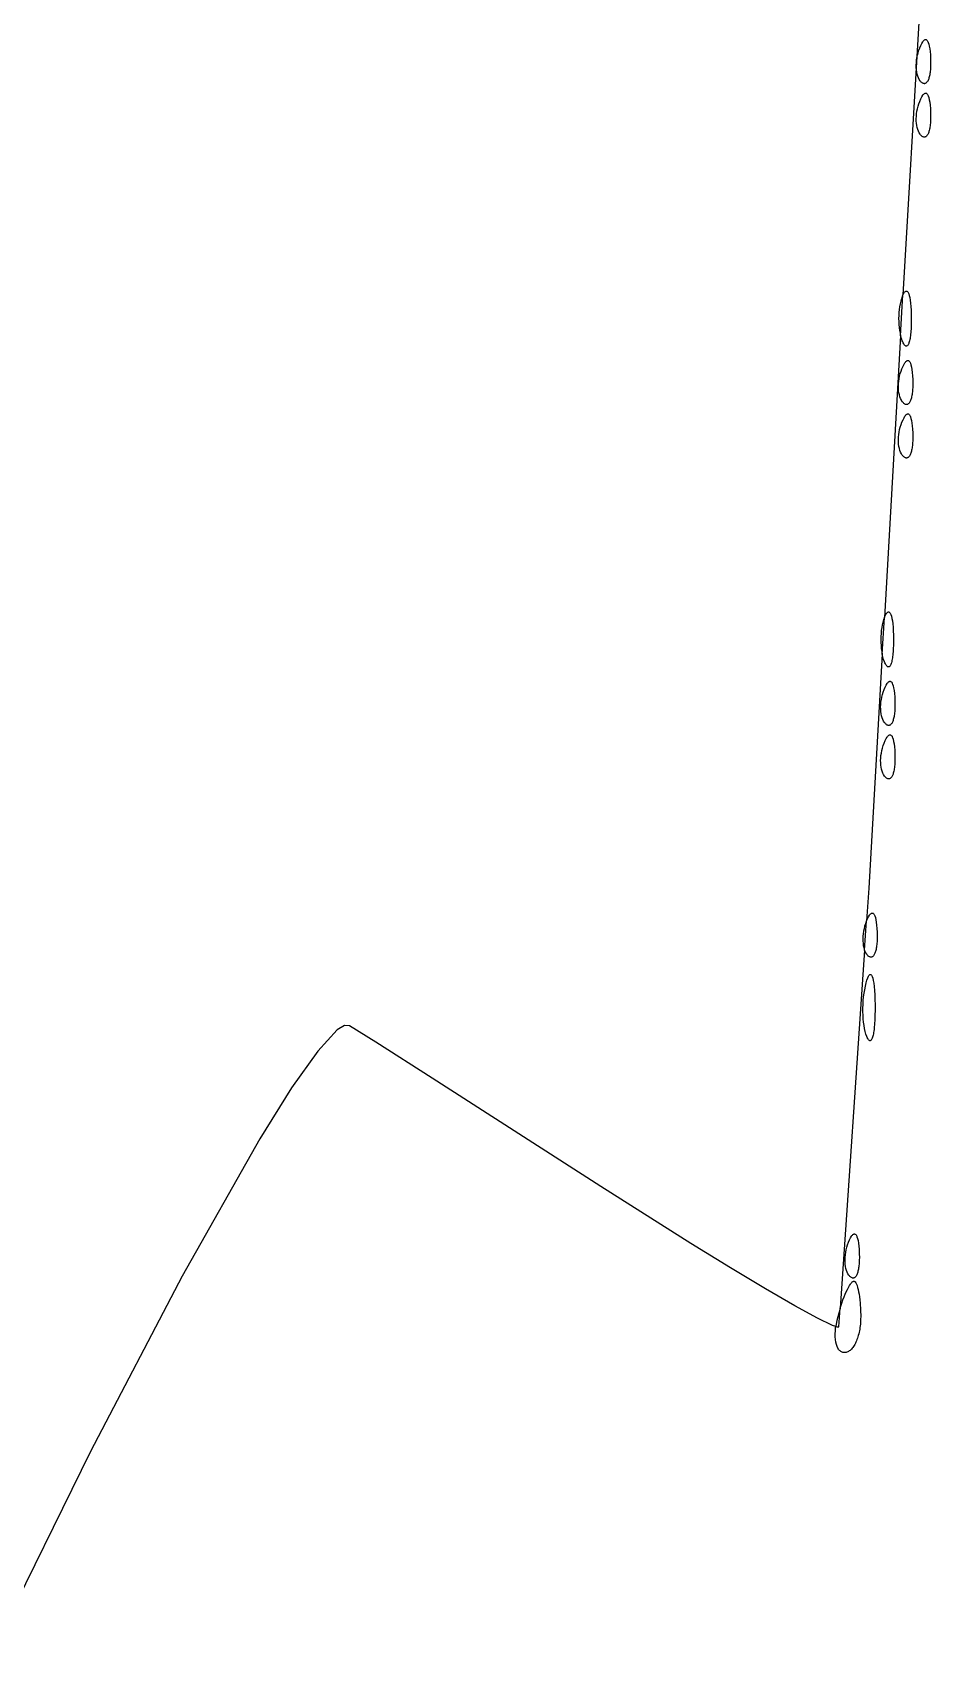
# Model space of a CAD drawing. Extents: x 70.3 to 133.4, y -81.7 to -32.
# Drawn here: x 72.137 to 72.537, y -62.647 to -61.926 of the extents above; entities that cross this region are included whole.
import ezdxf

# ---------------------------------------------------------------- set-up
doc = ezdxf.new("R2010")
doc.units = 0
doc.layers.add('BLACK', color=7, linetype='CONTINUOUS')

msp = doc.modelspace()

# ---------------------------------------------------------------- linework, layer by layer
at = {"layer": 'BLACK', "linetype": 'CONTINUOUS'}
for p, q in [((72.531725, -61.919567), (72.524576, -62.043353)), ((72.532051, -61.933385), (72.532518, -61.932294)), ((72.532518, -61.932294), (72.532969, -61.931394)), ((72.532969, -61.931394), (72.533401, -61.930684)), ((72.533401, -61.930684), (72.533611, -61.9304)), ((72.533611, -61.9304), (72.533815, -61.930163)), ((72.533815, -61.930163), (72.534015, -61.929973)), ((72.534015, -61.929973), (72.534209, -61.929829)), ((72.534209, -61.929829), (72.534398, -61.929733)), ((72.534398, -61.929733), (72.534581, -61.929682)), ((72.534581, -61.929682), (72.534759, -61.929678)), ((72.534759, -61.929678), (72.53493, -61.92972)), ((72.53493, -61.92972), (72.535096, -61.929808)), ((72.535096, -61.929808), (72.535256, -61.929941)), ((72.535256, -61.929941), (72.535409, -61.93012)), ((72.535409, -61.93012), (72.535556, -61.930345)), ((72.535556, -61.930345), (72.535696, -61.930615)), ((72.535696, -61.930615), (72.535829, -61.930931)), ((72.535829, -61.930931), (72.536075, -61.931696)), ((72.536075, -61.931696), (72.536292, -61.93264)), ((72.530546, -61.940022), (72.530649, -61.938922)), ((72.530649, -61.938922), (72.530811, -61.937809)), ((72.530811, -61.937809), (72.531031, -61.936691)), ((72.531031, -61.936691), (72.531311, -61.935576)), ((72.531311, -61.935576), (72.531651, -61.934472)), ((72.531651, -61.934472), (72.532051, -61.933385)), ((72.536292, -61.93264), (72.536479, -61.933762)), ((72.536479, -61.933762), (72.536635, -61.93506)), ((72.536635, -61.93506), (72.536757, -61.936534)), ((72.536757, -61.936534), (72.536846, -61.938181)), ((72.536846, -61.938181), (72.536872, -61.938955)), ((72.536872, -61.938955), (72.536885, -61.939706)), ((72.530502, -61.941101), (72.530546, -61.940022)), ((72.530515, -61.942152), (72.530502, -61.941101)), ((72.530587, -61.943166), (72.530515, -61.942152)), ((72.530716, -61.944137), (72.530587, -61.943166)), ((72.530902, -61.945056), (72.530716, -61.944137)), ((72.531144, -61.945915), (72.530902, -61.945056)), ((72.531444, -61.946707), (72.531144, -61.945915)), ((72.531799, -61.947423), (72.531444, -61.946707)), ((72.536265, -61.946313), (72.536146, -61.946745)), ((72.536374, -61.94585), (72.536265, -61.946313)), ((72.536474, -61.945358), (72.536374, -61.94585)), ((72.536563, -61.944836), (72.536474, -61.945358)), ((72.536642, -61.944287), (72.536563, -61.944836)), ((72.536711, -61.94371), (72.536642, -61.944287)), ((72.536769, -61.943106), (72.536711, -61.94371)), ((72.536815, -61.942476), (72.536769, -61.943106)), ((72.536851, -61.94182), (72.536815, -61.942476)), ((72.536874, -61.941139), (72.536851, -61.94182)), ((72.536886, -61.940434), (72.536874, -61.941139)), ((72.536885, -61.939706), (72.536886, -61.940434)), ((72.53221, -61.948056), (72.531799, -61.947423)), ((72.532437, -61.94834), (72.53221, -61.948056)), ((72.532677, -61.948599), (72.532437, -61.94834)), ((72.532922, -61.948825), (72.532677, -61.948599)), ((72.533163, -61.949009), (72.532922, -61.948825)), ((72.533398, -61.949151), (72.533163, -61.949009)), ((72.533628, -61.949252), (72.533398, -61.949151)), ((72.533852, -61.949313), (72.533628, -61.949252)), ((72.533815, -61.953976), (72.534015, -61.953785)), ((72.533962, -61.949328), (72.533852, -61.949313)), ((72.534071, -61.949334), (72.533962, -61.949328)), ((72.534015, -61.953785), (72.534209, -61.953642)), ((72.534178, -61.94933), (72.534071, -61.949334)), ((72.534284, -61.949316), (72.534178, -61.94933)), ((72.534209, -61.953642), (72.534398, -61.953545)), ((72.534387, -61.949293), (72.534284, -61.949316)), ((72.53449, -61.949261), (72.534387, -61.949293)), ((72.534398, -61.953545), (72.534581, -61.953495)), ((72.534689, -61.949167), (72.53449, -61.949261)), ((72.534581, -61.953495), (72.534759, -61.95349)), ((72.534882, -61.949037), (72.534689, -61.949167)), ((72.534759, -61.95349), (72.53493, -61.953532)), ((72.535068, -61.94887), (72.534882, -61.949037)), ((72.53493, -61.953532), (72.535096, -61.95362)), ((72.535246, -61.948668), (72.535068, -61.94887)), ((72.535096, -61.95362), (72.535256, -61.953754)), ((72.535417, -61.948431), (72.535246, -61.948668)), ((72.535256, -61.953754), (72.535409, -61.953933)), ((72.535409, -61.953933), (72.535556, -61.954158)), ((72.53558, -61.94816), (72.535417, -61.948431)), ((72.535734, -61.947855), (72.53558, -61.94816)), ((72.53588, -61.947517), (72.535734, -61.947855)), ((72.536017, -61.947147), (72.53588, -61.947517)), ((72.536146, -61.946745), (72.536017, -61.947147)), ((72.530811, -61.961621), (72.531031, -61.960504)), ((72.531031, -61.960504), (72.531311, -61.959389)), ((72.531311, -61.959389), (72.531651, -61.958284)), ((72.531651, -61.958284), (72.532051, -61.957198)), ((72.532051, -61.957198), (72.532518, -61.956107)), ((72.532518, -61.956107), (72.532969, -61.955207)), ((72.532969, -61.955207), (72.533401, -61.954497)), ((72.533401, -61.954497), (72.533611, -61.954213)), ((72.533611, -61.954213), (72.533815, -61.953976)), ((72.535556, -61.954158), (72.535696, -61.954428)), ((72.535696, -61.954428), (72.535829, -61.954743)), ((72.535829, -61.954743), (72.536075, -61.955509)), ((72.536075, -61.955509), (72.536292, -61.956453)), ((72.536292, -61.956453), (72.536479, -61.957575)), ((72.536479, -61.957575), (72.536635, -61.958873)), ((72.536635, -61.958873), (72.536757, -61.960346)), ((72.536757, -61.960346), (72.536846, -61.961994)), ((72.530502, -61.964913), (72.530546, -61.963834)), ((72.530515, -61.965964), (72.530502, -61.964913)), ((72.530587, -61.966979), (72.530515, -61.965964)), ((72.530546, -61.963834), (72.530649, -61.962734)), ((72.530716, -61.96795), (72.530587, -61.966979)), ((72.530649, -61.962734), (72.530811, -61.961621)), ((72.530902, -61.968868), (72.530716, -61.96795)), ((72.536642, -61.968099), (72.536563, -61.968649)), ((72.536711, -61.967522), (72.536642, -61.968099)), ((72.536769, -61.966918), (72.536711, -61.967522)), ((72.536815, -61.966288), (72.536769, -61.966918)), ((72.536851, -61.965632), (72.536815, -61.966288)), ((72.536846, -61.961994), (72.536872, -61.962767)), ((72.536874, -61.964952), (72.536851, -61.965632)), ((72.536872, -61.962767), (72.536885, -61.963518)), ((72.536886, -61.964247), (72.536874, -61.964952)), ((72.536885, -61.963518), (72.536886, -61.964247)), ((72.531144, -61.969727), (72.530902, -61.968868)), ((72.531444, -61.970519), (72.531144, -61.969727)), ((72.531799, -61.971235), (72.531444, -61.970519)), ((72.53221, -61.971869), (72.531799, -61.971235)), ((72.532437, -61.972152), (72.53221, -61.971869)), ((72.532677, -61.972411), (72.532437, -61.972152)), ((72.532922, -61.972637), (72.532677, -61.972411)), ((72.533163, -61.972821), (72.532922, -61.972637)), ((72.533398, -61.972963), (72.533163, -61.972821)), ((72.533628, -61.973064), (72.533398, -61.972963)), ((72.533852, -61.973125), (72.533628, -61.973064)), ((72.533962, -61.973141), (72.533852, -61.973125)), ((72.534071, -61.973147), (72.533962, -61.973141)), ((72.534178, -61.973143), (72.534071, -61.973147)), ((72.534284, -61.973129), (72.534178, -61.973143)), ((72.534387, -61.973106), (72.534284, -61.973129)), ((72.53449, -61.973073), (72.534387, -61.973106)), ((72.534689, -61.97298), (72.53449, -61.973073)), ((72.534882, -61.972849), (72.534689, -61.97298)), ((72.535068, -61.972683), (72.534882, -61.972849)), ((72.535246, -61.972481), (72.535068, -61.972683)), ((72.535417, -61.972243), (72.535246, -61.972481)), ((72.53558, -61.971972), (72.535417, -61.972243)), ((72.535734, -61.971667), (72.53558, -61.971972)), ((72.53588, -61.971329), (72.535734, -61.971667)), ((72.536017, -61.970959), (72.53588, -61.971329)), ((72.536146, -61.970558), (72.536017, -61.970959)), ((72.536265, -61.970125), (72.536146, -61.970558)), ((72.536374, -61.969662), (72.536265, -61.970125)), ((72.536474, -61.96917), (72.536374, -61.969662)), ((72.536563, -61.968649), (72.536474, -61.96917)), ((72.523272, -62.047404), (72.52304, -62.04865)), ((72.523556, -62.04621), (72.523272, -62.047404)), ((72.523526, -62.061535), (72.524576, -62.043353)), ((72.523892, -62.045076), (72.523556, -62.04621)), ((72.524279, -62.044014), (72.523892, -62.045076)), ((72.524576, -62.043353), (72.524279, -62.044014)), ((72.524576, -62.043353), (72.524687, -62.043107)), ((72.524687, -62.043107), (72.525083, -62.042426)), ((72.525083, -62.042426), (72.525276, -62.04217)), ((72.525276, -62.04217), (72.525466, -62.041968)), ((72.525466, -62.041968), (72.525652, -62.041821)), ((72.525652, -62.041821), (72.525833, -62.041728)), ((72.525833, -62.041728), (72.526011, -62.041687)), ((72.526011, -62.041687), (72.526183, -62.041699)), ((72.526183, -62.041699), (72.526351, -62.041763)), ((72.526351, -62.041763), (72.526513, -62.041878)), ((72.526513, -62.041878), (72.52667, -62.042043)), ((72.52667, -62.042043), (72.526822, -62.042258)), ((72.526822, -62.042258), (72.527106, -62.042836)), ((72.527106, -62.042836), (72.527365, -62.043606)), ((72.527365, -62.043606), (72.527596, -62.044562)), ((72.527596, -62.044562), (72.527797, -62.0457)), ((72.527797, -62.0457), (72.527966, -62.047014)), ((72.527966, -62.047014), (72.528102, -62.0485)), ((72.522653, -62.052589), (72.522627, -62.053936)), ((72.522627, -62.053936), (72.522653, -62.055283)), ((72.522731, -62.051252), (72.522653, -62.052589)), ((72.52286, -62.049936), (72.522731, -62.051252)), ((72.52304, -62.04865), (72.52286, -62.049936)), ((72.528102, -62.0485), (72.528201, -62.050153)), ((72.528201, -62.050153), (72.528262, -62.051966)), ((72.528262, -62.051966), (72.528282, -62.053936)), ((72.528282, -62.053936), (72.528262, -62.055906)), ((72.523526, -62.061535), (72.516277, -62.187067)), ((72.522653, -62.055283), (72.522731, -62.05662)), ((72.522731, -62.05662), (72.52286, -62.057937)), ((72.52286, -62.057937), (72.52304, -62.059223)), ((72.52304, -62.059223), (72.523272, -62.060468)), ((72.523272, -62.060468), (72.523526, -62.061535)), ((72.523556, -62.061662), (72.523526, -62.061535)), ((72.523892, -62.062796), (72.523556, -62.061662)), ((72.527886, -62.061537), (72.527797, -62.062173)), ((72.527966, -62.060858), (72.527886, -62.061537)), ((72.528038, -62.060136), (72.527966, -62.060858)), ((72.528102, -62.059372), (72.528038, -62.060136)), ((72.528156, -62.058567), (72.528102, -62.059372)), ((72.528201, -62.05772), (72.528156, -62.058567)), ((72.528236, -62.056833), (72.528201, -62.05772)), ((72.528262, -62.055906), (72.528236, -62.056833)), ((72.524279, -62.063858), (72.523892, -62.062796)), ((72.524484, -62.064341), (72.524279, -62.063858)), ((72.524687, -62.064766), (72.524484, -62.064341)), ((72.524886, -62.065134), (72.524687, -62.064766)), ((72.525083, -62.065446), (72.524886, -62.065134)), ((72.525276, -62.065703), (72.525083, -62.065446)), ((72.525466, -62.065904), (72.525276, -62.065703)), ((72.525652, -62.066051), (72.525466, -62.065904)), ((72.525743, -62.066105), (72.525652, -62.066051)), ((72.525833, -62.066145), (72.525743, -62.066105)), ((72.525922, -62.066172), (72.525833, -62.066145)), ((72.52601, -62.066185), (72.525922, -62.066172)), ((72.526097, -62.066186), (72.52601, -62.066185)), ((72.526183, -62.066173), (72.526097, -62.066186)), ((72.526268, -62.066148), (72.526183, -62.066173)), ((72.526351, -62.066109), (72.526268, -62.066148)), ((72.526433, -62.066058), (72.526351, -62.066109)), ((72.526513, -62.065995), (72.526433, -62.066058)), ((72.52667, -62.065829), (72.526513, -62.065995)), ((72.526822, -62.065614), (72.52667, -62.065829)), ((72.526967, -62.065349), (72.526822, -62.065614)), ((72.527106, -62.065036), (72.526967, -62.065349)), ((72.527239, -62.064675), (72.527106, -62.065036)), ((72.527365, -62.064267), (72.527239, -62.064675)), ((72.527484, -62.063812), (72.527365, -62.064267)), ((72.527596, -62.063311), (72.527484, -62.063812)), ((72.527701, -62.062764), (72.527596, -62.063311)), ((72.527797, -62.062173), (72.527701, -62.062764)), ((72.523714, -62.077347), (72.524113, -62.07626)), ((72.524113, -62.07626), (72.52458, -62.075169)), ((72.52458, -62.075169), (72.525031, -62.074269)), ((72.525031, -62.074269), (72.525464, -62.073559)), ((72.525464, -62.073559), (72.525673, -62.073275)), ((72.525673, -62.073275), (72.525878, -62.073038)), ((72.525878, -62.073038), (72.526077, -62.072848)), ((72.526077, -62.072848), (72.526271, -62.072704)), ((72.526271, -62.072704), (72.52646, -62.072608)), ((72.52646, -62.072608), (72.526644, -62.072557)), ((72.526644, -62.072557), (72.526821, -62.072553)), ((72.526821, -62.072553), (72.526993, -62.072595)), ((72.526993, -62.072595), (72.527159, -62.072683)), ((72.527159, -62.072683), (72.527318, -62.072816)), ((72.527318, -62.072816), (72.527471, -62.072995)), ((72.527471, -62.072995), (72.527618, -62.07322)), ((72.527618, -62.07322), (72.527759, -62.07349)), ((72.527759, -62.07349), (72.527892, -62.073806)), ((72.527892, -62.073806), (72.528138, -62.074571)), ((72.528138, -62.074571), (72.528355, -62.075515)), ((72.528355, -62.075515), (72.528542, -62.076637)), ((72.522564, -62.083976), (72.522609, -62.082897)), ((72.522609, -62.082897), (72.522712, -62.081797)), ((72.522712, -62.081797), (72.522873, -62.080684)), ((72.522873, -62.080684), (72.523094, -62.079566)), ((72.523094, -62.079566), (72.523374, -62.078451)), ((72.523374, -62.078451), (72.523714, -62.077347)), ((72.528542, -62.076637), (72.528697, -62.077935)), ((72.528697, -62.077935), (72.52882, -62.079409)), ((72.52882, -62.079409), (72.528909, -62.081056)), ((72.528909, -62.081056), (72.528934, -62.08183)), ((72.528934, -62.08183), (72.528948, -62.082581)), ((72.528948, -62.083309), (72.528937, -62.084014)), ((72.528948, -62.082581), (72.528948, -62.083309)), ((72.522578, -62.085027), (72.522564, -62.083976)), ((72.522649, -62.086041), (72.522578, -62.085027)), ((72.522778, -62.087012), (72.522649, -62.086041)), ((72.522964, -62.087931), (72.522778, -62.087012)), ((72.523207, -62.08879), (72.522964, -62.087931)), ((72.523506, -62.089582), (72.523207, -62.08879)), ((72.523862, -62.090298), (72.523506, -62.089582)), ((72.524273, -62.090931), (72.523862, -62.090298)), ((72.527796, -62.09073), (72.527642, -62.091035)), ((72.527942, -62.090392), (72.527796, -62.09073)), ((72.52808, -62.090022), (72.527942, -62.090392)), ((72.528208, -62.08962), (72.52808, -62.090022)), ((72.528327, -62.089188), (72.528208, -62.08962)), ((72.528436, -62.088725), (72.528327, -62.089188)), ((72.528536, -62.088232), (72.528436, -62.088725)), ((72.528626, -62.087711), (72.528536, -62.088232)), ((72.528705, -62.087162), (72.528626, -62.087711)), ((72.528774, -62.086585), (72.528705, -62.087162)), ((72.528831, -62.085981), (72.528774, -62.086585)), ((72.528878, -62.085351), (72.528831, -62.085981)), ((72.528913, -62.084695), (72.528878, -62.085351)), ((72.528937, -62.084014), (72.528913, -62.084695)), ((72.524499, -62.091215), (72.524273, -62.090931)), ((72.52474, -62.091474), (72.524499, -62.091215)), ((72.52458, -62.098982), (72.525031, -62.098082)), ((72.524985, -62.0917), (72.52474, -62.091474)), ((72.525225, -62.091884), (72.524985, -62.0917)), ((72.525031, -62.098082), (72.525464, -62.097372)), ((72.52546, -62.092026), (72.525225, -62.091884)), ((72.52569, -62.092127), (72.52546, -62.092026)), ((72.525464, -62.097372), (72.525673, -62.097088)), ((72.525673, -62.097088), (72.525878, -62.096851)), ((72.525915, -62.092188), (72.52569, -62.092127)), ((72.525878, -62.096851), (72.526077, -62.09666)), ((72.526025, -62.092203), (72.525915, -62.092188)), ((72.526133, -62.092209), (72.526025, -62.092203)), ((72.526077, -62.09666), (72.526271, -62.096517)), ((72.526241, -62.092205), (72.526133, -62.092209)), ((72.526346, -62.092191), (72.526241, -62.092205)), ((72.526271, -62.096517), (72.52646, -62.09642)), ((72.52645, -62.092168), (72.526346, -62.092191)), ((72.526552, -62.092136), (72.52645, -62.092168)), ((72.52646, -62.09642), (72.526644, -62.09637)), ((72.526752, -62.092042), (72.526552, -62.092136)), ((72.526644, -62.09637), (72.526821, -62.096365)), ((72.526945, -62.091912), (72.526752, -62.092042)), ((72.526821, -62.096365), (72.526993, -62.096407)), ((72.52713, -62.091745), (72.526945, -62.091912)), ((72.526993, -62.096407), (72.527159, -62.096495)), ((72.527309, -62.091543), (72.52713, -62.091745)), ((72.527159, -62.096495), (72.527318, -62.096629)), ((72.527479, -62.091306), (72.527309, -62.091543)), ((72.527318, -62.096629), (72.527471, -62.096808)), ((72.527471, -62.096808), (72.527618, -62.097033)), ((72.527642, -62.091035), (72.527479, -62.091306)), ((72.527618, -62.097033), (72.527759, -62.097303)), ((72.527759, -62.097303), (72.527892, -62.097618)), ((72.527892, -62.097618), (72.528138, -62.098384)), ((72.522712, -62.105609), (72.522873, -62.104496)), ((72.522873, -62.104496), (72.523094, -62.103379)), ((72.523094, -62.103379), (72.523374, -62.102264)), ((72.523374, -62.102264), (72.523714, -62.101159)), ((72.523714, -62.101159), (72.524113, -62.100073)), ((72.524113, -62.100073), (72.52458, -62.098982)), ((72.528138, -62.098384), (72.528355, -62.099328)), ((72.528355, -62.099328), (72.528542, -62.10045)), ((72.528542, -62.10045), (72.528697, -62.101748)), ((72.528697, -62.101748), (72.52882, -62.103221)), ((72.52882, -62.103221), (72.528909, -62.104868)), ((72.528909, -62.104868), (72.528934, -62.105642)), ((72.522564, -62.107788), (72.522609, -62.106709)), ((72.522578, -62.108839), (72.522564, -62.107788)), ((72.522649, -62.109854), (72.522578, -62.108839)), ((72.522609, -62.106709), (72.522712, -62.105609)), ((72.522778, -62.110824), (72.522649, -62.109854)), ((72.522964, -62.111743), (72.522778, -62.110824)), ((72.523207, -62.112602), (72.522964, -62.111743)), ((72.528436, -62.112537), (72.528327, -62.113)), ((72.528536, -62.112045), (72.528436, -62.112537)), ((72.528626, -62.111524), (72.528536, -62.112045)), ((72.528705, -62.110974), (72.528626, -62.111524)), ((72.528774, -62.110397), (72.528705, -62.110974)), ((72.528831, -62.109793), (72.528774, -62.110397)), ((72.528878, -62.109163), (72.528831, -62.109793)), ((72.528913, -62.108507), (72.528878, -62.109163)), ((72.528937, -62.107827), (72.528913, -62.108507)), ((72.528934, -62.105642), (72.528948, -62.106393)), ((72.528948, -62.107122), (72.528937, -62.107827)), ((72.528948, -62.106393), (72.528948, -62.107122)), ((72.523506, -62.113394), (72.523207, -62.112602)), ((72.523862, -62.114111), (72.523506, -62.113394)), ((72.524273, -62.114744), (72.523862, -62.114111)), ((72.524499, -62.115027), (72.524273, -62.114744)), ((72.52474, -62.115287), (72.524499, -62.115027)), ((72.524985, -62.115512), (72.52474, -62.115287)), ((72.525225, -62.115696), (72.524985, -62.115512)), ((72.52546, -62.115838), (72.525225, -62.115696)), ((72.52569, -62.115939), (72.52546, -62.115838)), ((72.525915, -62.116), (72.52569, -62.115939)), ((72.526025, -62.116016), (72.525915, -62.116)), ((72.526133, -62.116022), (72.526025, -62.116016)), ((72.526241, -62.116018), (72.526133, -62.116022)), ((72.526346, -62.116004), (72.526241, -62.116018)), ((72.52645, -62.115981), (72.526346, -62.116004)), ((72.526552, -62.115948), (72.52645, -62.115981)), ((72.526752, -62.115855), (72.526552, -62.115948)), ((72.526945, -62.115724), (72.526752, -62.115855)), ((72.52713, -62.115558), (72.526945, -62.115724)), ((72.527309, -62.115355), (72.52713, -62.115558)), ((72.527479, -62.115118), (72.527309, -62.115355)), ((72.527642, -62.114847), (72.527479, -62.115118)), ((72.527796, -62.114542), (72.527642, -62.114847)), ((72.527942, -62.114204), (72.527796, -62.114542)), ((72.52808, -62.113834), (72.527942, -62.114204)), ((72.528208, -62.113433), (72.52808, -62.113834)), ((72.528327, -62.113), (72.528208, -62.113433)), ((72.517714, -62.184696), (72.517896, -62.184603)), ((72.517896, -62.184603), (72.518073, -62.184562)), ((72.518073, -62.184562), (72.518246, -62.184574)), ((72.518246, -62.184574), (72.518413, -62.184638)), ((72.518413, -62.184638), (72.518576, -62.184753)), ((72.515103, -62.191525), (72.514922, -62.192811)), ((72.515335, -62.190279), (72.515103, -62.191525)), ((72.515619, -62.189085), (72.515335, -62.190279)), ((72.515336, -62.203349), (72.516277, -62.187067)), ((72.515954, -62.187952), (72.515619, -62.189085)), ((72.516277, -62.187067), (72.515954, -62.187952)), ((72.516277, -62.187067), (72.516341, -62.186889)), ((72.516341, -62.186889), (72.516749, -62.185982)), ((72.516749, -62.185982), (72.517146, -62.185301)), ((72.517146, -62.185301), (72.517339, -62.185045)), ((72.517339, -62.185045), (72.517528, -62.184843)), ((72.517528, -62.184843), (72.517714, -62.184696)), ((72.518576, -62.184753), (72.518733, -62.184918)), ((72.518733, -62.184918), (72.518884, -62.185134)), ((72.518884, -62.185134), (72.519169, -62.185711)), ((72.519169, -62.185711), (72.519428, -62.186481)), ((72.519428, -62.186481), (72.519659, -62.187437)), ((72.519659, -62.187437), (72.51986, -62.188575)), ((72.51986, -62.188575), (72.520029, -62.189889)), ((72.520029, -62.189889), (72.520164, -62.191375)), ((72.520164, -62.191375), (72.520263, -62.193028)), ((72.514716, -62.195464), (72.51469, -62.196811)), ((72.51469, -62.196811), (72.514716, -62.198158)), ((72.514793, -62.194127), (72.514716, -62.195464)), ((72.514716, -62.198158), (72.514793, -62.199495)), ((72.514922, -62.192811), (72.514793, -62.194127)), ((72.520263, -62.193028), (72.520324, -62.194841)), ((72.520324, -62.198781), (72.520299, -62.199708)), ((72.520324, -62.194841), (72.520345, -62.196811)), ((72.520345, -62.196811), (72.520324, -62.198781)), ((72.515336, -62.203349), (72.509317, -62.30758)), ((72.514793, -62.199495), (72.514922, -62.200812)), ((72.514922, -62.200812), (72.515103, -62.202098)), ((72.515103, -62.202098), (72.515335, -62.203343)), ((72.515335, -62.203343), (72.515336, -62.203349)), ((72.515619, -62.204537), (72.515336, -62.203349)), ((72.515954, -62.205671), (72.515619, -62.204537)), ((72.516341, -62.206733), (72.515954, -62.205671)), ((72.519659, -62.206186), (72.519547, -62.206687)), ((72.519763, -62.205639), (72.519659, -62.206186)), ((72.51986, -62.205048), (72.519763, -62.205639)), ((72.519949, -62.204412), (72.51986, -62.205048)), ((72.520029, -62.203733), (72.519949, -62.204412)), ((72.520101, -62.203011), (72.520029, -62.203733)), ((72.520164, -62.202247), (72.520101, -62.203011)), ((72.520218, -62.201442), (72.520164, -62.202247)), ((72.520263, -62.200595), (72.520218, -62.201442)), ((72.520299, -62.199708), (72.520263, -62.200595)), ((72.516547, -62.207216), (72.516341, -62.206733)), ((72.516749, -62.207641), (72.516547, -62.207216)), ((72.516949, -62.208009), (72.516749, -62.207641)), ((72.517145, -62.208321), (72.516949, -62.208009)), ((72.517339, -62.208578), (72.517145, -62.208321)), ((72.517528, -62.208779), (72.517339, -62.208578)), ((72.517714, -62.208926), (72.517528, -62.208779)), ((72.517805, -62.20898), (72.517714, -62.208926)), ((72.517896, -62.20902), (72.517805, -62.20898)), ((72.517985, -62.209047), (72.517896, -62.20902)), ((72.518073, -62.20906), (72.517985, -62.209047)), ((72.51816, -62.209061), (72.518073, -62.20906)), ((72.518246, -62.209048), (72.51816, -62.209061)), ((72.51833, -62.209023), (72.518246, -62.209048)), ((72.518413, -62.208984), (72.51833, -62.209023)), ((72.518495, -62.208933), (72.518413, -62.208984)), ((72.518576, -62.20887), (72.518495, -62.208933)), ((72.518733, -62.208704), (72.518576, -62.20887)), ((72.518884, -62.208489), (72.518733, -62.208704)), ((72.51903, -62.208224), (72.518884, -62.208489)), ((72.519169, -62.207911), (72.51903, -62.208224)), ((72.519302, -62.20755), (72.519169, -62.207911)), ((72.519428, -62.207142), (72.519302, -62.20755)), ((72.519547, -62.206687), (72.519428, -62.207142)), ((72.515436, -62.221326), (72.515776, -62.220222)), ((72.515776, -62.220222), (72.516176, -62.219135)), ((72.516176, -62.219135), (72.516643, -62.218044)), ((72.516643, -62.218044), (72.517094, -62.217144)), ((72.517094, -62.217144), (72.517526, -62.216434)), ((72.517526, -62.216434), (72.517736, -62.21615)), ((72.517736, -62.21615), (72.51794, -62.215913)), ((72.51794, -62.215913), (72.51814, -62.215723)), ((72.51814, -62.215723), (72.518334, -62.215579)), ((72.518334, -62.215579), (72.518523, -62.215483)), ((72.518523, -62.215483), (72.518706, -62.215432)), ((72.518706, -62.215432), (72.518884, -62.215428)), ((72.518884, -62.215428), (72.519055, -62.21547)), ((72.519055, -62.21547), (72.519221, -62.215558)), ((72.519221, -62.215558), (72.519381, -62.215691)), ((72.519381, -62.215691), (72.519534, -62.21587)), ((72.519534, -62.21587), (72.519681, -62.216095)), ((72.519681, -62.216095), (72.519821, -62.216365)), ((72.519821, -62.216365), (72.519955, -62.216681)), ((72.519955, -62.216681), (72.5202, -62.217446)), ((72.5202, -62.217446), (72.520417, -62.21839)), ((72.520417, -62.21839), (72.520604, -62.219512)), ((72.520604, -62.219512), (72.52076, -62.22081)), ((72.514627, -62.226851), (72.514671, -62.225772)), ((72.51464, -62.227902), (72.514627, -62.226851)), ((72.514712, -62.228916), (72.51464, -62.227902)), ((72.514671, -62.225772), (72.514774, -62.224672)), ((72.514774, -62.224672), (72.514936, -62.223559)), ((72.514936, -62.223559), (72.515156, -62.222441)), ((72.515156, -62.222441), (72.515436, -62.221326)), ((72.52076, -62.22081), (72.520882, -62.222284)), ((72.520882, -62.222284), (72.520971, -62.223931)), ((72.520976, -62.22757), (72.52094, -62.228226)), ((72.520971, -62.223931), (72.520997, -62.224705)), ((72.520999, -62.226889), (72.520976, -62.22757)), ((72.520997, -62.224705), (72.52101, -62.225456)), ((72.521011, -62.226184), (72.520999, -62.226889)), ((72.52101, -62.225456), (72.521011, -62.226184)), ((72.514841, -62.229887), (72.514712, -62.228916)), ((72.515027, -62.230806), (72.514841, -62.229887)), ((72.515269, -62.231665), (72.515027, -62.230806)), ((72.515569, -62.232457), (72.515269, -62.231665)), ((72.515924, -62.233173), (72.515569, -62.232457)), ((72.516335, -62.233806), (72.515924, -62.233173)), ((72.516562, -62.23409), (72.516335, -62.233806)), ((72.516802, -62.234349), (72.516562, -62.23409)), ((72.517047, -62.234575), (72.516802, -62.234349)), ((72.517288, -62.234759), (72.517047, -62.234575)), ((72.517523, -62.234901), (72.517288, -62.234759)), ((72.517753, -62.235002), (72.517523, -62.234901)), ((72.517977, -62.235063), (72.517753, -62.235002)), ((72.518087, -62.235078), (72.517977, -62.235063)), ((72.518196, -62.235084), (72.518087, -62.235078)), ((72.518303, -62.23508), (72.518196, -62.235084)), ((72.518409, -62.235066), (72.518303, -62.23508)), ((72.518512, -62.235043), (72.518409, -62.235066)), ((72.518615, -62.235011), (72.518512, -62.235043)), ((72.518815, -62.234917), (72.518615, -62.235011)), ((72.519007, -62.234787), (72.518815, -62.234917)), ((72.519193, -62.23462), (72.519007, -62.234787)), ((72.519371, -62.234418), (72.519193, -62.23462)), ((72.519542, -62.234181), (72.519371, -62.234418)), ((72.519705, -62.23391), (72.519542, -62.234181)), ((72.519859, -62.233605), (72.519705, -62.23391)), ((72.520005, -62.233267), (72.519859, -62.233605)), ((72.520142, -62.232897), (72.520005, -62.233267)), ((72.520271, -62.232495), (72.520142, -62.232897)), ((72.52039, -62.232063), (72.520271, -62.232495)), ((72.520499, -62.2316), (72.52039, -62.232063)), ((72.520599, -62.231107), (72.520499, -62.2316)), ((72.520688, -62.230586), (72.520599, -62.231107)), ((72.520767, -62.230037), (72.520688, -62.230586)), ((72.520836, -62.22946), (72.520767, -62.230037)), ((72.520894, -62.228856), (72.520836, -62.22946)), ((72.52094, -62.228226), (72.520894, -62.228856)), ((72.516176, -62.242948), (72.516643, -62.241857)), ((72.516643, -62.241857), (72.517094, -62.240957)), ((72.517094, -62.240957), (72.517526, -62.240247)), ((72.517526, -62.240247), (72.517736, -62.239963)), ((72.517736, -62.239963), (72.51794, -62.239726)), ((72.51794, -62.239726), (72.51814, -62.239535)), ((72.51814, -62.239535), (72.518334, -62.239392)), ((72.518334, -62.239392), (72.518523, -62.239295)), ((72.518523, -62.239295), (72.518706, -62.239245)), ((72.518706, -62.239245), (72.518884, -62.23924)), ((72.518884, -62.23924), (72.519055, -62.239282)), ((72.519055, -62.239282), (72.519221, -62.23937)), ((72.519221, -62.23937), (72.519381, -62.239504)), ((72.519381, -62.239504), (72.519534, -62.239683)), ((72.519534, -62.239683), (72.519681, -62.239908)), ((72.519681, -62.239908), (72.519821, -62.240178)), ((72.519821, -62.240178), (72.519955, -62.240493)), ((72.519955, -62.240493), (72.5202, -62.241259)), ((72.5202, -62.241259), (72.520417, -62.242203)), ((72.520417, -62.242203), (72.520604, -62.243325)), ((72.514671, -62.249584), (72.514774, -62.248484)), ((72.514774, -62.248484), (72.514936, -62.247371)), ((72.514936, -62.247371), (72.515156, -62.246254)), ((72.515156, -62.246254), (72.515436, -62.245138)), ((72.515436, -62.245138), (72.515776, -62.244034)), ((72.515776, -62.244034), (72.516176, -62.242948)), ((72.520604, -62.243325), (72.52076, -62.244623)), ((72.52076, -62.244623), (72.520882, -62.246096)), ((72.520882, -62.246096), (72.520971, -62.247744)), ((72.520971, -62.247744), (72.520997, -62.248517)), ((72.520997, -62.248517), (72.52101, -62.249268)), ((72.52101, -62.249268), (72.521011, -62.249997)), ((72.514627, -62.250663), (72.514671, -62.249584)), ((72.51464, -62.251714), (72.514627, -62.250663)), ((72.514712, -62.252729), (72.51464, -62.251714)), ((72.514841, -62.253699), (72.514712, -62.252729)), ((72.515027, -62.254618), (72.514841, -62.253699)), ((72.515269, -62.255477), (72.515027, -62.254618)), ((72.515569, -62.256269), (72.515269, -62.255477)), ((72.515924, -62.256986), (72.515569, -62.256269)), ((72.520142, -62.256709), (72.520005, -62.257079)), ((72.520271, -62.256308), (72.520142, -62.256709)), ((72.52039, -62.255875), (72.520271, -62.256308)), ((72.520499, -62.255412), (72.52039, -62.255875)), ((72.520599, -62.25492), (72.520499, -62.255412)), ((72.520688, -62.254399), (72.520599, -62.25492)), ((72.520767, -62.253849), (72.520688, -62.254399)), ((72.520836, -62.253272), (72.520767, -62.253849)), ((72.520894, -62.252668), (72.520836, -62.253272)), ((72.52094, -62.252038), (72.520894, -62.252668)), ((72.520976, -62.251382), (72.52094, -62.252038)), ((72.520999, -62.250702), (72.520976, -62.251382)), ((72.521011, -62.249997), (72.520999, -62.250702)), ((72.516335, -62.257619), (72.515924, -62.256986)), ((72.516562, -62.257902), (72.516335, -62.257619)), ((72.516802, -62.258162), (72.516562, -62.257902)), ((72.517047, -62.258387), (72.516802, -62.258162)), ((72.517288, -62.258571), (72.517047, -62.258387)), ((72.517523, -62.258713), (72.517288, -62.258571)), ((72.517753, -62.258814), (72.517523, -62.258713)), ((72.517977, -62.258875), (72.517753, -62.258814)), ((72.518087, -62.258891), (72.517977, -62.258875)), ((72.518196, -62.258897), (72.518087, -62.258891)), ((72.518303, -62.258893), (72.518196, -62.258897)), ((72.518409, -62.258879), (72.518303, -62.258893)), ((72.518512, -62.258856), (72.518409, -62.258879)), ((72.518615, -62.258823), (72.518512, -62.258856)), ((72.518815, -62.25873), (72.518615, -62.258823)), ((72.519007, -62.258599), (72.518815, -62.25873)), ((72.519193, -62.258433), (72.519007, -62.258599)), ((72.519371, -62.258231), (72.519193, -62.258433)), ((72.519542, -62.257993), (72.519371, -62.258231)), ((72.519705, -62.257722), (72.519542, -62.257993)), ((72.519859, -62.257417), (72.519705, -62.257722)), ((72.520005, -62.257079), (72.519859, -62.257417)), ((72.509317, -62.30758), (72.508329, -62.322111)), ((72.508329, -62.322111), (72.508705, -62.321232)), ((72.508705, -62.321232), (72.509156, -62.320332)), ((72.509156, -62.320332), (72.509589, -62.319622)), ((72.509589, -62.319622), (72.509798, -62.319338)), ((72.509798, -62.319338), (72.510003, -62.319101)), ((72.510003, -62.319101), (72.510202, -62.31891)), ((72.510202, -62.31891), (72.510396, -62.318767)), ((72.510396, -62.318767), (72.510585, -62.31867)), ((72.510585, -62.31867), (72.510769, -62.31862)), ((72.510769, -62.31862), (72.510946, -62.318615)), ((72.510946, -62.318615), (72.511118, -62.318657)), ((72.511118, -62.318657), (72.511284, -62.318745)), ((72.511284, -62.318745), (72.511443, -62.318879)), ((72.511443, -62.318879), (72.511596, -62.319058)), ((72.511596, -62.319058), (72.511743, -62.319283)), ((72.511743, -62.319283), (72.511884, -62.319553)), ((72.511884, -62.319553), (72.512017, -62.319868)), ((72.512017, -62.319868), (72.512263, -62.320634)), ((72.512263, -62.320634), (72.51248, -62.321578)), ((72.51248, -62.321578), (72.512667, -62.3227)), ((72.506837, -62.327859), (72.506734, -62.328959)), ((72.506998, -62.326746), (72.506837, -62.327859)), ((72.507219, -62.325629), (72.506998, -62.326746)), ((72.507499, -62.324514), (72.507219, -62.325629)), ((72.507443, -62.335145), (72.508329, -62.322111)), ((72.507839, -62.323409), (72.507499, -62.324514)), ((72.508238, -62.322323), (72.507839, -62.323409)), ((72.508329, -62.322111), (72.508238, -62.322323)), ((72.512667, -62.3227), (72.512822, -62.323998)), ((72.512822, -62.323998), (72.512945, -62.325471)), ((72.512945, -62.325471), (72.513034, -62.327118)), ((72.513034, -62.327118), (72.51306, -62.327892)), ((72.51306, -62.327892), (72.513073, -62.328643)), ((72.513073, -62.328643), (72.513073, -62.329372)), ((72.507443, -62.335145), (72.496604, -62.494534)), ((72.506734, -62.328959), (72.506689, -62.330038)), ((72.506689, -62.330038), (72.506703, -62.331089)), ((72.506703, -62.331089), (72.506774, -62.332104)), ((72.506774, -62.332104), (72.506903, -62.333074)), ((72.506903, -62.333074), (72.507089, -62.333993)), ((72.507089, -62.333993), (72.507332, -62.334852)), ((72.507332, -62.334852), (72.507443, -62.335145)), ((72.507631, -62.335644), (72.507443, -62.335145)), ((72.507987, -62.336361), (72.507631, -62.335644)), ((72.512333, -62.335683), (72.512205, -62.336084)), ((72.512452, -62.33525), (72.512333, -62.335683)), ((72.512562, -62.334787), (72.512452, -62.33525)), ((72.512661, -62.334295), (72.512562, -62.334787)), ((72.512751, -62.333774), (72.512661, -62.334295)), ((72.51283, -62.333224), (72.512751, -62.333774)), ((72.512899, -62.332647), (72.51283, -62.333224)), ((72.512956, -62.332043), (72.512899, -62.332647)), ((72.513003, -62.331413), (72.512956, -62.332043)), ((72.513038, -62.330757), (72.513003, -62.331413)), ((72.513062, -62.330077), (72.513038, -62.330757)), ((72.513073, -62.329372), (72.513062, -62.330077)), ((72.508398, -62.336994), (72.507987, -62.336361)), ((72.508624, -62.337277), (72.508398, -62.336994)), ((72.508865, -62.337536), (72.508624, -62.337277)), ((72.50911, -62.337762), (72.508865, -62.337536)), ((72.50935, -62.337946), (72.50911, -62.337762)), ((72.509585, -62.338088), (72.50935, -62.337946)), ((72.509815, -62.338189), (72.509585, -62.338088)), ((72.51004, -62.33825), (72.509815, -62.338189)), ((72.51015, -62.338266), (72.51004, -62.33825)), ((72.510258, -62.338272), (72.51015, -62.338266)), ((72.510366, -62.338268), (72.510258, -62.338272)), ((72.510471, -62.338254), (72.510366, -62.338268)), ((72.510575, -62.338231), (72.510471, -62.338254)), ((72.510677, -62.338198), (72.510575, -62.338231)), ((72.510877, -62.338105), (72.510677, -62.338198)), ((72.51107, -62.337974), (72.510877, -62.338105)), ((72.511255, -62.337808), (72.51107, -62.337974)), ((72.511434, -62.337605), (72.511255, -62.337808)), ((72.511604, -62.337368), (72.511434, -62.337605)), ((72.511767, -62.337097), (72.511604, -62.337368)), ((72.511922, -62.336792), (72.511767, -62.337097)), ((72.512068, -62.336454), (72.511922, -62.336792)), ((72.512205, -62.336084), (72.512068, -62.336454)), ((72.507808, -62.35124), (72.50816, -62.349759)), ((72.50816, -62.349759), (72.508535, -62.348452)), ((72.508535, -62.348452), (72.508901, -62.347424)), ((72.508901, -62.347424), (72.509259, -62.346671)), ((72.509259, -62.346671), (72.509433, -62.346395)), ((72.509433, -62.346395), (72.509604, -62.346186)), ((72.509604, -62.346186), (72.509772, -62.346043)), ((72.509772, -62.346043), (72.509936, -62.345965)), ((72.509936, -62.345965), (72.510097, -62.345952)), ((72.510097, -62.345952), (72.510253, -62.346004)), ((72.510253, -62.346004), (72.510405, -62.346118)), ((72.510405, -62.346118), (72.510552, -62.346296)), ((72.510552, -62.346296), (72.510831, -62.346837)), ((72.510831, -62.346837), (72.511088, -62.347622)), ((72.511088, -62.347622), (72.511322, -62.348647)), ((72.511322, -62.348647), (72.51153, -62.349905)), ((72.51153, -62.349905), (72.511711, -62.351392)), ((72.506795, -62.35927), (72.506899, -62.357622)), ((72.506899, -62.357622), (72.507051, -62.355982)), ((72.507051, -62.355982), (72.507254, -62.354364)), ((72.507254, -62.354364), (72.507506, -62.352779)), ((72.507506, -62.352779), (72.507808, -62.35124)), ((72.511711, -62.351392), (72.511861, -62.353103)), ((72.511861, -62.353103), (72.51198, -62.355033)), ((72.51198, -62.355033), (72.512065, -62.357177)), ((72.512065, -62.357177), (72.512114, -62.35953)), ((72.506737, -62.362546), (72.506742, -62.360916)), ((72.506782, -62.364149), (72.506737, -62.362546)), ((72.506742, -62.360916), (72.506795, -62.35927)), ((72.506875, -62.365712), (72.506782, -62.364149)), ((72.512092, -62.364114), (72.512022, -62.36615)), ((72.512123, -62.361905), (72.512092, -62.364114)), ((72.512114, -62.35953), (72.512123, -62.361905)), ((72.272584, -62.370618), (72.263866, -62.380077)), ((72.275744, -62.368704), (72.272584, -62.370618)), ((72.278047, -62.368782), (72.275744, -62.368704)), ((72.289783, -62.376155), (72.278047, -62.368782)), ((72.507017, -62.367223), (72.506875, -62.365712)), ((72.507208, -62.36867), (72.507017, -62.367223)), ((72.507447, -62.37004), (72.507208, -62.36867)), ((72.507735, -62.371322), (72.507447, -62.37004)), ((72.508071, -62.372503), (72.507735, -62.371322)), ((72.511501, -62.371806), (72.511395, -62.372416)), ((72.5116, -62.371145), (72.511501, -62.371806)), ((72.511691, -62.370434), (72.5116, -62.371145)), ((72.511774, -62.369672), (72.511691, -62.370434)), ((72.511916, -62.368005), (72.511774, -62.369672)), ((72.512022, -62.36615), (72.511916, -62.368005)), ((72.314793, -62.392112), (72.289783, -62.376155)), ((72.508454, -62.373572), (72.508071, -62.372503)), ((72.508657, -62.374041), (72.508454, -62.373572)), ((72.508856, -62.374443), (72.508657, -62.374041)), ((72.509051, -62.374779), (72.508856, -62.374443)), ((72.509243, -62.375048), (72.509051, -62.374779)), ((72.50943, -62.375253), (72.509243, -62.375048)), ((72.509613, -62.375394), (72.50943, -62.375253)), ((72.509703, -62.37544), (72.509613, -62.375394)), ((72.509792, -62.375471), (72.509703, -62.37544)), ((72.50988, -62.375486), (72.509792, -62.375471)), ((72.509966, -62.375486), (72.50988, -62.375486)), ((72.510051, -62.375471), (72.509966, -62.375486)), ((72.510135, -62.37544), (72.510051, -62.375471)), ((72.510218, -62.375395), (72.510135, -62.37544)), ((72.510299, -62.375334), (72.510218, -62.375395)), ((72.510458, -62.375168), (72.510299, -62.375334)), ((72.51061, -62.374944), (72.510458, -62.375168)), ((72.510757, -62.374661), (72.51061, -62.374944)), ((72.510898, -62.374322), (72.510757, -62.374661)), ((72.511032, -62.373927), (72.510898, -62.374322)), ((72.51116, -62.373477), (72.511032, -62.373927)), ((72.511281, -62.372973), (72.51116, -62.373477)), ((72.511395, -62.372416), (72.511281, -62.372973)), ((72.263866, -62.380077), (72.252242, -62.396468)), ((72.389947, -62.440383), (72.314793, -62.392112)), ((72.252242, -62.396468), (72.238061, -62.419104)), ((72.238061, -62.419104), (72.20342, -62.480353)), ((72.430031, -62.465739), (72.389947, -62.440383)), ((72.447771, -62.476621), (72.430031, -62.465739)), ((72.499901, -62.466284), (72.500301, -62.465198)), ((72.500301, -62.465198), (72.500768, -62.464107)), ((72.500768, -62.464107), (72.501219, -62.463207)), ((72.501219, -62.463207), (72.501651, -62.462497)), ((72.501651, -62.462497), (72.501861, -62.462213)), ((72.501861, -62.462213), (72.502065, -62.461976)), ((72.502065, -62.461976), (72.502265, -62.461785)), ((72.502265, -62.461785), (72.502459, -62.461642)), ((72.502459, -62.461642), (72.502648, -62.461545)), ((72.502648, -62.461545), (72.502831, -62.461495)), ((72.502831, -62.461495), (72.503009, -62.46149)), ((72.503009, -62.46149), (72.50318, -62.461532)), ((72.50318, -62.461532), (72.503346, -62.46162)), ((72.503346, -62.46162), (72.503506, -62.461754)), ((72.503506, -62.461754), (72.503659, -62.461933)), ((72.503659, -62.461933), (72.503806, -62.462158)), ((72.503806, -62.462158), (72.503946, -62.462428)), ((72.503946, -62.462428), (72.504079, -62.462743)), ((72.504079, -62.462743), (72.504325, -62.463509)), ((72.504325, -62.463509), (72.504542, -62.464453)), ((72.504542, -62.464453), (72.504729, -62.465575)), ((72.504729, -62.465575), (72.504885, -62.466873)), ((72.498752, -62.472913), (72.498796, -62.471834)), ((72.498765, -62.473964), (72.498752, -62.472913)), ((72.498796, -62.471834), (72.498899, -62.470734)), ((72.498899, -62.470734), (72.499061, -62.469621)), ((72.499061, -62.469621), (72.499281, -62.468504)), ((72.499281, -62.468504), (72.499561, -62.467388)), ((72.499561, -62.467388), (72.499901, -62.466284)), ((72.504885, -62.466873), (72.505007, -62.468346)), ((72.505007, -62.468346), (72.505096, -62.469993)), ((72.505096, -62.469993), (72.505122, -62.470767)), ((72.505124, -62.472952), (72.505101, -62.473632)), ((72.505122, -62.470767), (72.505135, -62.471518)), ((72.505136, -62.472247), (72.505124, -62.472952)), ((72.505135, -62.471518), (72.505136, -62.472247)), ((72.463396, -62.485964), (72.447771, -62.476621)), ((72.498837, -62.474979), (72.498765, -62.473964)), ((72.498966, -62.475949), (72.498837, -62.474979)), ((72.499152, -62.476868), (72.498966, -62.475949)), ((72.499394, -62.477727), (72.499152, -62.476868)), ((72.499694, -62.478519), (72.499394, -62.477727)), ((72.500049, -62.479235), (72.499694, -62.478519)), ((72.50046, -62.479869), (72.500049, -62.479235)), ((72.500687, -62.480152), (72.50046, -62.479869)), ((72.500927, -62.480412), (72.500687, -62.480152)), ((72.503667, -62.480243), (72.503496, -62.48048)), ((72.50383, -62.479972), (72.503667, -62.480243)), ((72.503984, -62.479667), (72.50383, -62.479972)), ((72.50413, -62.479329), (72.503984, -62.479667)), ((72.504267, -62.478959), (72.50413, -62.479329)), ((72.504396, -62.478558), (72.504267, -62.478959)), ((72.504515, -62.478125), (72.504396, -62.478558)), ((72.504624, -62.477662), (72.504515, -62.478125)), ((72.504724, -62.47717), (72.504624, -62.477662)), ((72.504813, -62.476649), (72.504724, -62.47717)), ((72.504892, -62.476099), (72.504813, -62.476649)), ((72.504961, -62.475522), (72.504892, -62.476099)), ((72.505019, -62.474918), (72.504961, -62.475522)), ((72.505065, -62.474288), (72.505019, -62.474918)), ((72.505101, -62.473632), (72.505065, -62.474288)), ((72.20342, -62.480353), (72.162735, -62.558314)), ((72.47647, -62.493513), (72.463396, -62.485964)), ((72.49882, -62.488353), (72.499311, -62.487224)), ((72.499311, -62.487224), (72.499796, -62.486198)), ((72.499796, -62.486198), (72.50027, -62.485282)), ((72.50027, -62.485282), (72.50073, -62.484485)), ((72.50073, -62.484485), (72.501171, -62.483814)), ((72.501172, -62.480637), (72.500927, -62.480412)), ((72.501171, -62.483814), (72.501384, -62.483529)), ((72.501413, -62.480821), (72.501172, -62.480637)), ((72.501384, -62.483529), (72.50159, -62.483278)), ((72.501648, -62.480963), (72.501413, -62.480821)), ((72.50159, -62.483278), (72.501791, -62.483063)), ((72.501878, -62.481064), (72.501648, -62.480963)), ((72.501791, -62.483063), (72.501984, -62.482885)), ((72.502102, -62.481125), (72.501878, -62.481064)), ((72.501984, -62.482885), (72.50217, -62.482745)), ((72.502212, -62.481141), (72.502102, -62.481125)), ((72.50217, -62.482745), (72.502349, -62.482644)), ((72.502321, -62.481147), (72.502212, -62.481141)), ((72.502428, -62.481143), (72.502321, -62.481147)), ((72.502349, -62.482644), (72.502519, -62.482582)), ((72.502534, -62.481129), (72.502428, -62.481143)), ((72.502519, -62.482582), (72.50268, -62.482561)), ((72.502637, -62.481106), (72.502534, -62.481129)), ((72.50274, -62.481073), (72.502637, -62.481106)), ((72.50268, -62.482561), (72.502836, -62.482582)), ((72.502939, -62.48098), (72.50274, -62.481073)), ((72.502836, -62.482582), (72.50299, -62.482644)), ((72.503132, -62.480849), (72.502939, -62.48098)), ((72.50299, -62.482644), (72.503142, -62.482745)), ((72.503318, -62.480683), (72.503132, -62.480849)), ((72.503142, -62.482745), (72.503291, -62.482885)), ((72.503291, -62.482885), (72.503582, -62.483278)), ((72.503496, -62.48048), (72.503318, -62.480683)), ((72.503582, -62.483278), (72.503862, -62.483814)), ((72.503862, -62.483814), (72.504127, -62.484485)), ((72.504127, -62.484485), (72.504378, -62.485282)), ((72.504378, -62.485282), (72.504613, -62.486198)), ((72.504613, -62.486198), (72.504829, -62.487224)), ((72.504829, -62.487224), (72.505026, -62.488353)), ((72.486559, -62.49901), (72.47647, -62.493513)), ((72.49604, -62.502828), (72.496604, -62.494534)), ((72.496604, -62.494534), (72.496382, -62.495247)), ((72.496604, -62.494534), (72.496854, -62.493729)), ((72.496854, -62.493729), (72.497338, -62.492272)), ((72.497338, -62.492272), (72.497829, -62.490885)), ((72.497829, -62.490885), (72.498324, -62.489576)), ((72.498324, -62.489576), (72.49882, -62.488353)), ((72.505026, -62.488353), (72.505202, -62.489576)), ((72.505202, -62.489576), (72.505354, -62.490885)), ((72.505354, -62.490885), (72.505483, -62.492272)), ((72.505483, -62.492272), (72.505661, -62.495247)), ((72.493227, -62.502201), (72.486559, -62.49901)), ((72.494798, -62.501625), (72.494646, -62.502682)), ((72.4951, -62.500053), (72.494798, -62.501625)), ((72.495486, -62.498436), (72.4951, -62.500053)), ((72.495924, -62.496819), (72.495486, -62.498436)), ((72.496382, -62.495247), (72.495924, -62.496819)), ((72.505576, -62.501625), (72.505496, -62.502391)), ((72.50564, -62.500845), (72.505576, -62.501625)), ((72.505686, -62.500053), (72.50564, -62.500845)), ((72.505661, -62.495247), (72.505723, -62.498436)), ((72.505714, -62.49925), (72.505686, -62.500053)), ((72.505723, -62.498436), (72.505714, -62.49925)), ((72.494646, -62.502682), (72.493227, -62.502201)), ((72.494383, -62.505987), (72.494441, -62.5046)), ((72.494402, -62.507296), (72.494383, -62.505987)), ((72.494497, -62.508519), (72.494402, -62.507296)), ((72.494441, -62.5046), (72.494579, -62.503143)), ((72.494667, -62.509648), (72.494497, -62.508519)), ((72.494579, -62.503143), (72.494646, -62.502682)), ((72.494646, -62.502682), (72.495142, -62.502851)), ((72.495142, -62.502851), (72.49604, -62.502828)), ((72.503848, -62.509096), (72.50361, -62.509648)), ((72.504075, -62.508519), (72.503848, -62.509096)), ((72.504289, -62.507919), (72.504075, -62.508519)), ((72.50449, -62.507296), (72.504289, -62.507919)), ((72.504678, -62.506652), (72.50449, -62.507296)), ((72.504851, -62.505987), (72.504678, -62.506652)), ((72.505011, -62.505303), (72.504851, -62.505987)), ((72.505155, -62.5046), (72.505011, -62.505303)), ((72.505285, -62.50388), (72.505155, -62.5046)), ((72.505398, -62.503143), (72.505285, -62.50388)), ((72.505496, -62.502391), (72.505398, -62.503143)), ((72.49491, -62.510674), (72.494667, -62.509648)), ((72.495225, -62.51159), (72.49491, -62.510674)), ((72.49561, -62.512388), (72.495225, -62.51159)), ((72.495828, -62.512739), (72.49561, -62.512388)), ((72.496063, -62.513058), (72.495828, -62.512739)), ((72.496315, -62.513344), (72.496063, -62.513058)), ((72.496583, -62.513594), (72.496315, -62.513344)), ((72.496867, -62.513809), (72.496583, -62.513594)), ((72.497168, -62.513987), (72.496867, -62.513809)), ((72.497485, -62.514127), (72.497168, -62.513987)), ((72.497817, -62.514229), (72.497485, -62.514127)), ((72.498165, -62.51429), (72.497817, -62.514229)), ((72.498529, -62.514311), (72.498165, -62.51429)), ((72.498897, -62.51429), (72.498529, -62.514311)), ((72.499262, -62.514229), (72.498897, -62.51429)), ((72.49962, -62.514127), (72.499262, -62.514229)), ((72.499974, -62.513987), (72.49962, -62.514127)), ((72.500321, -62.513809), (72.499974, -62.513987)), ((72.500662, -62.513594), (72.500321, -62.513809)), ((72.500996, -62.513344), (72.500662, -62.513594)), ((72.501322, -62.513058), (72.500996, -62.513344)), ((72.501641, -62.512739), (72.501322, -62.513058)), ((72.501951, -62.512388), (72.501641, -62.512739)), ((72.502252, -62.512004), (72.501951, -62.512388)), ((72.502544, -62.51159), (72.502252, -62.512004)), ((72.502826, -62.511147), (72.502544, -62.51159)), ((72.503098, -62.510674), (72.502826, -62.511147)), ((72.503359, -62.510174), (72.503098, -62.510674)), ((72.50361, -62.509648), (72.503359, -62.510174)), ((72.162735, -62.558314), (72.118796, -62.647476))]:
    msp.add_line(p, q, dxfattribs=at)

doc.saveas('drawing.dxf')
